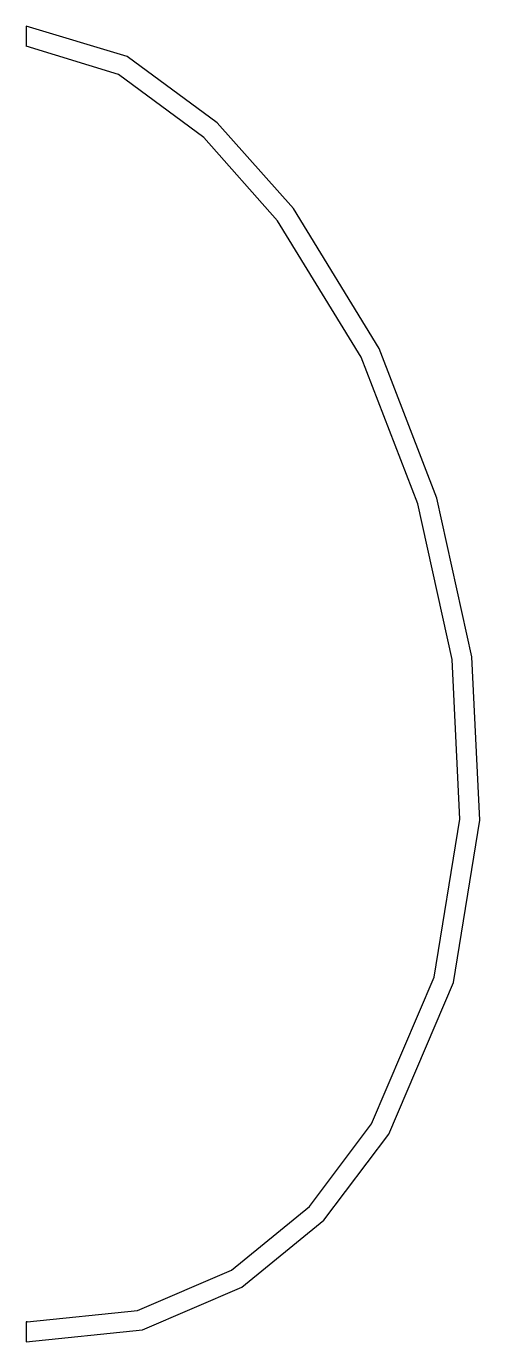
# Model space of a CAD drawing. Header units: millimetres. Extents: x 0 to 28.4, y -34.3 to 48.2.
import ezdxf

# ---------------------------------------------------------------- set-up
doc = ezdxf.new("R2010")
doc.units = ezdxf.units.MM
doc.layers.get('0').update_dxf_attribs({"true_color": 0xffffff})

msp = doc.modelspace()

# ---------------------------------------------------------------- linework, layer by layer
at = {"color": 7, "linetype": 'Continuous', "true_color": 0xffffff}
for p, q in [((0, 48.22), (0, 46.968)), ((0.053, -33.081), (0, -33.081)), ((0, -33.081), (0, -34.33))]:
    msp.add_line(p, q, dxfattribs=at)
at = {"color": 7, "linetype": 'Continuous', "true_color": 0xffffff, "flags": 128}
for points in [[(0, -34.33), (7.295, -33.581), (13.52, -30.916), (18.669, -26.701), (22.737, -21.302), (26.804, -11.785), (28.447, -1.596), (27.958, 8.652), (25.756, 18.612), (22.137, 27.994), (16.757, 36.777), (11.976, 42.173), (6.333, 46.334), (0, 48.22)], [(0.053, -33.081), (6.979, -32.372), (12.865, -29.851), (17.761, -25.841), (21.666, -20.658), (25.601, -11.446), (27.199, -1.534), (26.72, 8.48), (24.559, 18.253), (21.012, 27.448), (15.76, 36.022), (11.139, 41.245), (5.794, 45.205), (0, 46.968)]]:
    msp.add_lwpolyline(points, dxfattribs=at)

doc.saveas('drawing.dxf')
